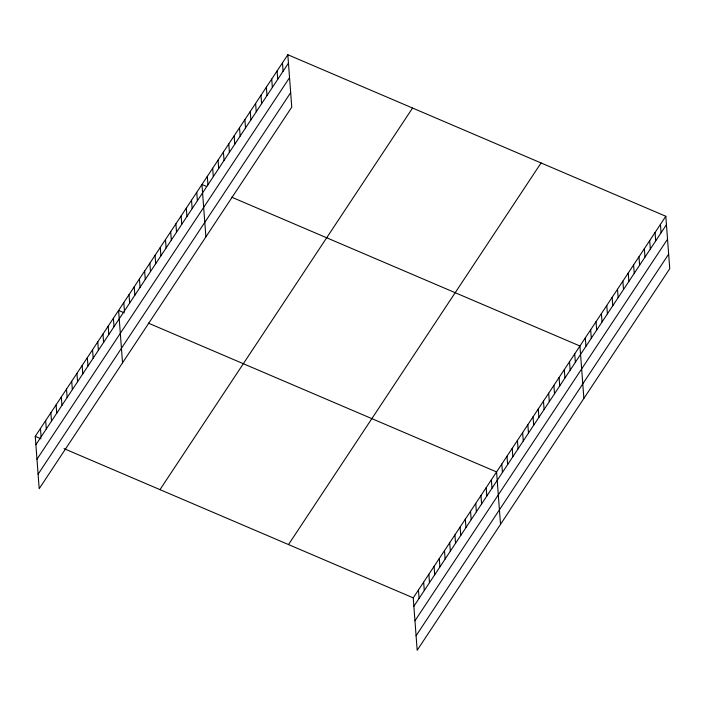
<?xml version="1.0" encoding="UTF-8"?>
<svg xmlns="http://www.w3.org/2000/svg" width="705" height="705" viewBox="0 0 705 705"><rect width="100%" height="100%" fill="white"/><g stroke="black" fill="none" stroke-linecap="round" stroke-linejoin="round"><path stroke-width="1.06" d="M287.825 54.734L291.764 107.134L39.189 488.732L35.25 436.333L287.825 54.734L665.811 216.268L669.75 268.667L417.175 650.266L413.236 597.866L665.811 216.268M35.884 444.732L288.451 63.133M36.977 459.255L289.543 77.656M38.096 474.218L290.671 92.619M159.982 489.64L412.557 108.041M288.504 544.56L541.07 162.961M413.87 606.265L666.445 224.666M414.963 620.779L667.529 239.189M416.082 635.743L668.657 254.144M206.741 186.525L201.947 184.481L205.886 236.88M231.689 197.188L579.933 346.005L583.872 398.413M124.353 312.87L118.599 310.403L122.538 362.811M148.341 323.119L496.584 471.936L500.524 524.335M35.25 436.333L41.005 438.792M64.032 448.636L413.236 597.866M660.444 224.375L661.078 232.773M655.077 232.483L655.703 240.881M649.71 240.59L650.336 248.988M644.344 248.698L644.969 257.105M638.977 256.814L639.602 265.212M633.61 264.921L634.236 273.32M628.243 273.029L628.869 281.427M622.876 281.136L623.502 289.535M617.51 289.244L618.135 297.642M612.143 297.351L612.768 305.758M606.767 305.468L607.402 313.866M601.4 313.575L602.035 321.974M596.033 321.683L596.668 330.081M590.667 329.79L591.301 338.188M585.3 337.898L585.934 346.296M574.725 353.875L575.359 362.282M569.517 361.753L570.151 370.151M564.308 369.623L564.943 378.021M559.1 377.492L559.726 385.891M553.892 385.362L554.518 393.76M548.675 393.231L549.31 401.63M543.467 401.101L544.101 409.499M538.259 408.97L538.893 417.369M533.05 416.84L533.685 425.247M527.842 424.71L528.477 433.117M522.634 432.579L523.269 440.986M517.426 440.458L518.052 448.856M512.218 448.327L512.843 456.725M507.001 456.197L507.635 464.595M501.793 464.066L502.427 472.465M491.376 479.805L492.011 488.204M486.168 487.675L486.802 496.073M480.96 495.545L481.594 503.952M475.752 503.414L476.377 511.821M470.543 511.284L471.169 519.691M465.326 519.162L465.961 527.56M460.118 527.032L460.753 535.43M454.91 534.901L455.545 543.299M449.702 542.771L450.336 551.169M444.494 550.64L445.128 559.039M439.286 558.51L439.92 566.908M434.077 566.379L434.703 574.778M428.869 574.249L429.495 582.656M423.652 582.118L424.287 590.526M418.444 589.988L419.078 598.395M282.458 62.842L283.084 71.249M277.091 70.958L277.717 79.357M271.725 79.066L272.35 87.464M266.358 87.173L266.983 95.572M260.991 95.281L261.617 103.679M255.615 103.388L256.25 111.787M250.249 111.496L250.883 119.903M244.882 119.612L245.516 128.01M239.515 127.72L240.149 136.118M234.148 135.827L234.783 144.225M228.781 143.935L229.416 152.333M223.415 152.042L224.049 160.44M218.048 160.15L218.682 168.557M212.681 168.266L213.315 176.664M207.314 176.373L207.949 184.772M196.739 192.35L197.374 200.749M191.531 200.22L192.157 208.618M186.323 208.09L186.948 216.488M181.114 215.959L181.74 224.357M175.897 223.829L176.532 232.236M170.689 231.698L171.324 240.105M165.481 239.577L166.116 247.975M160.273 247.446L160.907 255.844M155.065 255.316L155.699 263.714M149.857 263.185L150.482 271.584M144.648 271.055L145.274 279.453M139.44 278.924L140.066 287.323M134.223 286.794L134.858 295.192M129.015 294.664L129.649 303.062M123.807 302.533L124.441 310.94M113.39 318.281L114.025 326.679M108.182 326.151L108.808 334.549M102.974 334.02L103.6 342.418M97.766 341.89L98.392 350.288M92.549 349.759L93.183 358.158M87.341 357.629L87.975 366.027M82.133 365.498L82.767 373.897M76.924 373.368L77.559 381.766M71.716 381.238L72.351 389.645M66.508 389.107L67.134 397.514M61.3 396.986L61.925 405.384M56.092 404.855L56.717 413.253M50.875 412.725L51.509 421.123M45.666 420.594L46.301 428.993M40.458 428.464L41.093 436.862"/></g></svg>
